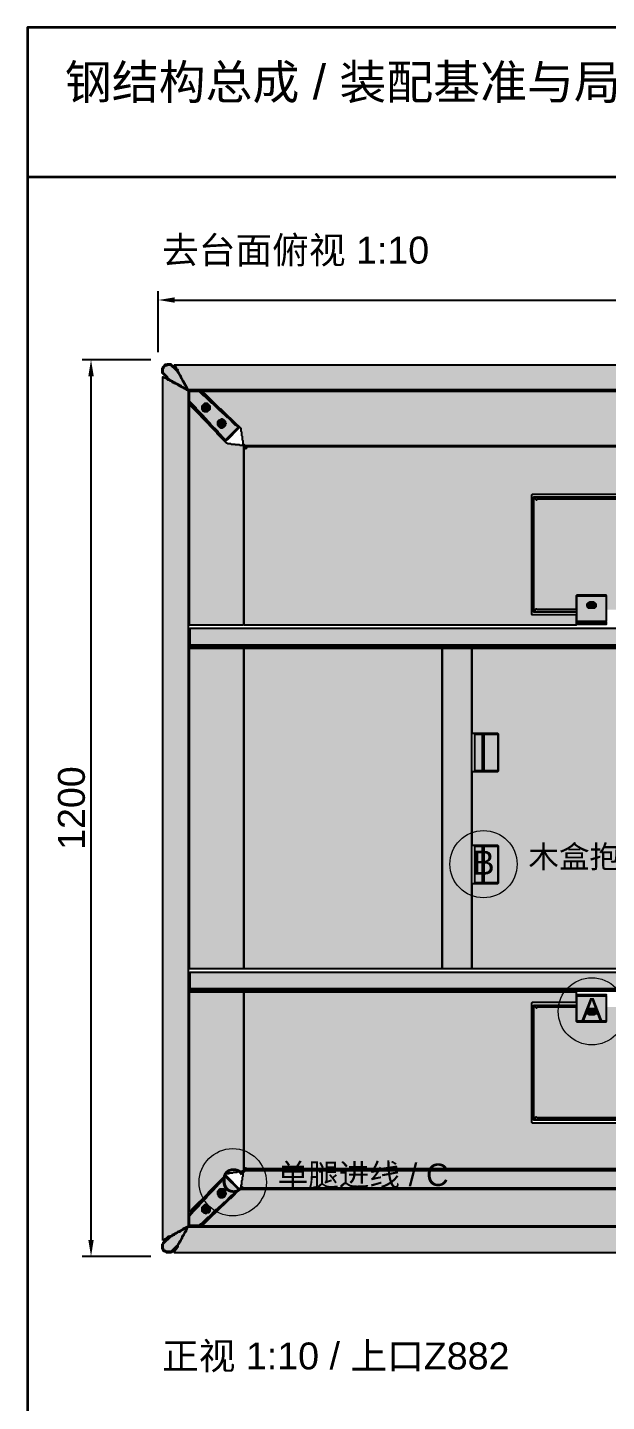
# Model space of a CAD drawing. Header units: millimetres. Extents: x 5 to 252589, y 5 to 415.
# Drawn here: x 24005 to 24082.5, y 231.1 to 415 of the extents above; entities that cross this region are included whole.
import ezdxf

# ---------------------------------------------------------------- set-up
doc = ezdxf.new("R2010")
doc.units = ezdxf.units.MM
for name, color, linetype, lineweight in [('DIM', 7, 'Continuous', 13), ('FRAME', 7, 'Continuous', 35), ('HATCH', 8, 'Continuous', 9), ('NOTE', 7, 'Continuous', 18), ('OUTLINE', 7, 'Continuous', 25)]:
    doc.layers.add(name, color=color, linetype=linetype, lineweight=lineweight)
doc.styles.add('CN', font='Arial Unicode.ttf')
doc.dimstyles.new('V10', dxfattribs={"dimtxt": 3.6, "dimasz": 2.2, "dimexe": 1.2, "dimexo": 1, "dimgap": 0.8, "dimtad": 1, "dimlfac": 10, "dimdsep": 46, "dimtxsty": 'CN', "dimcen": 2.5, "dimclrd": 7, "dimclre": 7, "dimclrt": 7, "dimazin": 3, "dimtfac": 1, "dimtmove": 0, "dimatfit": 3})

msp = doc.modelspace()

# ---------------------------------------------------------------- hatches: boundary and pattern name
at = {"layer": 'HATCH', "true_color": 0x627d89}
for points in [[(24023.75, 367.91667), (24023.66667, 368), (24023.66667, 368.08333), (24023, 368.75), (24023, 369.41667), (24023.08333, 369.5), (24023.08333, 369.58333), (24023.41667, 369.91667), (24023.66667, 369.91667), (24023.75, 370), (24024.16667, 370), (24024.58333, 369.58333), (24024.66667, 369.58333), (24024.83333, 369.41667), (24024.83333, 369.33333), (24024.91667, 369.25), (24025, 369.25), (24025.08333, 369.16667), (24025, 369.08333), (24024.16667, 369.91667), (24023.66667, 369.91667), (24023.58333, 369.83333), (24023.41667, 369.83333), (24023.16667, 369.58333), (24023.16667, 369.5), (24023.08333, 369.41667), (24023.08333, 368.83333), (24023.25, 368.66667), (24023.25, 368.58333), (24023.83333, 368), (24023.83333, 367.91667)], [(24026.33333, 366.58333), (24026.25, 366.66667), (24026.16667, 366.66667), (24026.08333, 366.75), (24026, 366.75), (24025.91667, 366.83333), (24025.66667, 366.91667), (24025.5, 367.08333), (24025.41667, 367.08333), (24025.33333, 367.16667), (24025.25, 367.16667), (24025.16667, 367.25), (24024.91667, 367.33333), (24024.75, 367.5), (24024.66667, 367.5), (24024.58333, 367.58333), (24024.5, 367.58333), (24024.41667, 367.66667), (24024.16667, 367.75), (24023.75, 368.16667), (24023.75, 368.25), (24023.16667, 368.83333), (24023.16667, 369.33333), (24023.25, 369.41667), (24023.25, 369.5), (24023.5, 369.75), (24023.66667, 369.75), (24023.75, 369.83333), (24024.08333, 369.83333), (24024.33333, 369.58333), (24024.41667, 369.58333), (24025.08333, 368.91667), (24025.08333, 368.83333), (24025.25, 368.66667), (24025.25, 368.58333), (24025.33333, 368.5), (24025.33333, 368.41667), (24025.41667, 368.33333), (24025.5, 368.08333), (24025.66667, 367.91667), (24025.66667, 367.83333), (24025.75, 367.75), (24025.75, 367.66667), (24025.83333, 367.58333), (24025.83333, 367.5), (24025.91667, 367.41667), (24026, 367.16667), (24026.16667, 367), (24026.16667, 366.91667), (24026.25, 366.83333)], [(24024.66667, 369.83333), (24220.25, 369.83333), (24220.16667, 369.75), (24220.08333, 369.5), (24219.75, 369.16667), (24219.83333, 369.08333), (24219.75, 369), (24219.75, 368.91667), (24219.66667, 368.83333), (24219.58333, 368.58333), (24219.41667, 368.41667), (24219.41667, 368.33333), (24219.33333, 368.25), (24219.33333, 368.16667), (24219.25, 368.08333), (24219.16667, 367.83333), (24219, 367.66667), (24219, 367.58333), (24218.91667, 367.5), (24218.91667, 367.41667), (24218.83333, 367.33333), (24218.75, 367.08333), (24218.58333, 366.91667), (24218.58333, 366.83333), (24218.5, 366.75), (24218.41667, 366.5), (24026.5, 366.5), (24026.5, 366.58333), (24026.41667, 366.66667), (24026.33333, 366.91667), (24026.16667, 367.08333), (24026.16667, 367.16667), (24026.08333, 367.25), (24026.08333, 367.33333), (24026, 367.41667), (24025.91667, 367.66667), (24025.75, 367.83333), (24025.75, 367.91667), (24025.66667, 368), (24025.66667, 368.08333), (24025.58333, 368.16667), (24025.5, 368.41667), (24025.33333, 368.58333), (24025.33333, 368.66667), (24025.08333, 369.08333), (24025.16667, 369.16667), (24025, 369.33333), (24024.91667, 369.33333), (24024.91667, 369.41667)], [(24023.08333, 252.66667), (24023.08333, 368.25), (24023.16667, 368.25), (24023.25, 368.16667), (24023.5, 368.08333), (24023.75, 367.83333), (24023.91667, 367.83333), (24024, 367.75), (24024.25, 367.66667), (24024.41667, 367.5), (24024.5, 367.5), (24024.58333, 367.41667), (24024.66667, 367.41667), (24024.75, 367.33333), (24025, 367.25), (24025.16667, 367.08333), (24025.25, 367.08333), (24025.33333, 367), (24025.41667, 367), (24025.5, 366.91667), (24025.75, 366.83333), (24025.91667, 366.66667), (24026, 366.66667), (24026.08333, 366.58333), (24026.16667, 366.58333), (24026.25, 366.5), (24026.5, 366.41667), (24026.5, 254.58333), (24026.41667, 254.5), (24026.33333, 254.5), (24026.25, 254.41667), (24026.16667, 254.41667), (24026.08333, 254.33333), (24025.83333, 254.25), (24025.66667, 254.08333), (24025.58333, 254.08333), (24025.5, 254), (24025.41667, 254), (24025.33333, 253.91667), (24025.08333, 253.83333), (24024.91667, 253.66667), (24024.83333, 253.66667), (24024.75, 253.58333), (24024.66667, 253.58333), (24024.58333, 253.5), (24024.33333, 253.41667), (24024.16667, 253.25), (24024.08333, 253.25), (24024, 253.16667), (24023.83333, 253.16667), (24023.66667, 253), (24023.58333, 253), (24023.41667, 252.83333), (24023.33333, 252.83333)], [(24028.33333, 366.33333), (24216.58333, 366.33333), (24216.16667, 365.91667), (24216.08333, 365.91667), (24214.08333, 363.91667), (24214, 363.91667), (24211.75, 361.66667), (24211.66667, 361.66667), (24211.33333, 361.33333), (24211.33333, 360.91667), (24211.25, 360.83333), (24211.25, 360.33333), (24211.16667, 360.25), (24211.16667, 359.75), (24211.08333, 359.66667), (24211.08333, 359.25), (24211, 359.16667), (24211, 359.08333), (24210.91667, 359.16667), (24210.83333, 359.08333), (24210.83333, 359), (24034.08333, 359), (24034.08333, 359.08333), (24034, 359.16667), (24033.91667, 359.08333), (24033.91667, 359.16667), (24033.83333, 359.25), (24033.83333, 359.66667), (24033.75, 359.75), (24033.75, 360.25), (24033.66667, 360.33333), (24033.66667, 360.83333), (24033.58333, 360.91667), (24033.58333, 361.33333), (24033.25, 361.66667), (24033.16667, 361.66667), (24030.91667, 363.91667), (24030.83333, 363.91667), (24028.83333, 365.91667), (24028.75, 365.91667)], [(24033.91667, 335), (24026.66667, 335), (24026.66667, 364.5), (24028.16667, 363), (24028.16667, 362.91667), (24030.33333, 360.75), (24030.33333, 360.66667), (24031.58333, 359.41667), (24031.66667, 359.41667), (24031.75, 359.33333), (24032.16667, 359.33333), (24032.25, 359.25), (24032.75, 359.25), (24032.83333, 359.16667), (24033.33333, 359.16667), (24033.41667, 359.08333), (24033.83333, 359.08333), (24033.91667, 359)], [(24031.75, 359.83333), (24031.75, 359.91667), (24033.25, 361.41667), (24033.25, 361.33333)], [(24079.91667, 337.5), (24079.91667, 337.83333), (24080.16667, 338), (24080.75, 338), (24081, 337.83333), (24081, 337.5), (24080.91667, 337.41667), (24080, 337.41667)], [(24026.75, 332.33333), (24026.75, 334.58333), (24218.16667, 334.58333), (24218.16667, 332.33333)], [(24026.66667, 332), (24026.66667, 332.16667), (24026.75, 332.08333), (24218.16667, 332.08333), (24218.25, 332.16667), (24218.25, 332), (24218.16667, 332.08333), (24026.75, 332.08333)], [(24026.66667, 289), (24026.66667, 331.91667), (24033.91667, 331.91667), (24033.91667, 289)], [(24034, 289), (24034, 331.91667), (24060.41667, 331.91667), (24060.41667, 289)], [(24064.5, 289), (24064.5, 300.41667), (24067.91667, 300.41667), (24068, 300.5), (24068, 305.41667), (24067.91667, 305.5), (24064.5, 305.5), (24064.5, 315.41667), (24067.91667, 315.41667), (24068, 315.5), (24068, 320.41667), (24067.91667, 320.5), (24064.5, 320.5), (24064.5, 331.91667), (24100.41667, 331.91667), (24100.41667, 320.5), (24097, 320.5), (24096.91667, 320.41667), (24096.91667, 315.5), (24097, 315.41667), (24100.41667, 315.41667), (24100.41667, 305.5), (24097, 305.5), (24096.91667, 305.41667), (24096.91667, 300.5), (24097, 300.41667), (24100.41667, 300.41667), (24100.41667, 289)], [(24026.75, 286.33333), (24026.75, 288.58333), (24218.16667, 288.58333), (24218.16667, 286.33333)], [(24026.66667, 286), (24026.66667, 286.16667), (24026.75, 286.08333), (24218.16667, 286.08333), (24218.25, 286.16667), (24218.25, 286), (24218.16667, 286.08333), (24026.75, 286.08333)], [(24026.66667, 256.41667), (24026.66667, 285.91667), (24033.91667, 285.91667), (24033.91667, 262), (24033.83333, 261.91667), (24033.66667, 261.91667), (24033.58333, 261.83333), (24033.08333, 261.83333), (24033, 261.75), (24032.5, 261.75), (24032.41667, 261.66667), (24032, 261.66667), (24031.91667, 261.58333), (24031.58333, 261.58333), (24031.25, 261.25), (24031.25, 261.16667), (24029.16667, 259.08333), (24029.16667, 259), (24027, 256.83333), (24027, 256.75)], [(24079.91667, 283.16667), (24079.91667, 283.41667), (24080.08333, 283.58333), (24080.83333, 283.58333), (24081, 283.41667), (24081, 283.16667), (24080.83333, 283), (24080.08333, 283)], [(24033.25, 259.5), (24031.66667, 261.08333), (24031.75, 261.16667), (24033.33333, 259.58333)], [(24033.58333, 259.66667), (24033.58333, 260.08333), (24033.66667, 260.16667), (24033.66667, 260.66667), (24033.75, 260.75), (24033.75, 261.16667), (24033.83333, 261.25), (24033.83333, 261.75), (24033.91667, 261.83333), (24034, 261.83333), (24034.08333, 261.91667), (24034.08333, 262), (24210.83333, 262), (24210.83333, 261.91667), (24211.08333, 261.75), (24211.08333, 261.25), (24211.16667, 261.16667), (24211.16667, 260.75), (24211.25, 260.66667), (24211.25, 260.16667), (24211.33333, 260.08333), (24211.33333, 259.66667)], [(24023.41667, 251.25), (24023.25, 251.41667), (24023.25, 251.5), (24023.16667, 251.58333), (24023.16667, 252.16667), (24024.25, 253.25), (24024.33333, 253.25), (24024.41667, 253.33333), (24024.66667, 253.41667), (24024.83333, 253.58333), (24024.91667, 253.58333), (24025, 253.66667), (24025.08333, 253.66667), (24025.16667, 253.75), (24025.41667, 253.83333), (24025.58333, 254), (24025.66667, 254), (24025.75, 254.08333), (24025.83333, 254.08333), (24025.91667, 254.16667), (24026, 254.16667), (24026.41667, 254.41667), (24026.25, 254.25), (24026.25, 254.16667), (24026.16667, 254.08333), (24026.16667, 254), (24026.08333, 253.91667), (24026.08333, 253.83333), (24026, 253.75), (24025.91667, 253.5), (24025.75, 253.33333), (24025.75, 253.25), (24025.66667, 253.16667), (24025.66667, 253.08333), (24025.58333, 253), (24025.5, 252.75), (24025.33333, 252.58333), (24025.33333, 252.5), (24025.25, 252.41667), (24025.25, 252.33333), (24025.16667, 252.25), (24025.08333, 252), (24025, 251.91667), (24024.91667, 251.91667), (24024.16667, 251.16667), (24023.58333, 251.16667), (24023.5, 251.25)], [(24024.66667, 251), (24024.66667, 251.16667), (24024.75, 251.25), (24024.75, 251.33333), (24024.91667, 251.5), (24024.91667, 251.58333), (24025.16667, 251.83333), (24025.08333, 251.91667), (24025.16667, 252), (24025.16667, 252.08333), (24025.33333, 252.25), (24025.33333, 252.33333), (24025.41667, 252.41667), (24025.41667, 252.5), (24025.5, 252.58333), (24025.58333, 252.83333), (24025.75, 253), (24025.75, 253.08333), (24025.83333, 253.16667), (24025.83333, 253.25), (24025.91667, 253.33333), (24026, 253.58333), (24026.16667, 253.75), (24026.16667, 253.83333), (24026.25, 253.91667), (24026.25, 254), (24026.33333, 254.08333), (24026.41667, 254.33333), (24026.58333, 254.5), (24218.33333, 254.5), (24218.5, 254.33333), (24218.5, 254.25), (24218.58333, 254.16667), (24218.58333, 254.08333), (24218.66667, 254), (24218.75, 253.75), (24218.91667, 253.58333), (24218.91667, 253.5), (24219, 253.41667), (24219, 253.33333), (24219.08333, 253.25), (24219.16667, 253), (24219.33333, 252.83333), (24219.33333, 252.75), (24219.41667, 252.66667), (24219.41667, 252.58333), (24219.5, 252.5), (24219.58333, 252.25), (24219.75, 252.08333), (24219.75, 252), (24219.83333, 251.91667), (24219.75, 251.83333), (24220, 251.58333), (24220, 251.5), (24220.16667, 251.33333), (24220.16667, 251.25), (24220.25, 251.16667), (24220.25, 251)], [(24024.25, 251), (24023.58333, 251), (24023.5, 251.08333), (24023.25, 251.16667), (24023, 251.58333), (24023, 252.16667), (24023.16667, 252.33333), (24023.16667, 252.41667), (24023.83333, 253.08333), (24023.83333, 253), (24023.66667, 252.83333), (24023.66667, 252.75), (24023.08333, 252.16667), (24023.08333, 251.58333), (24023.16667, 251.5), (24023.16667, 251.41667), (24023.5, 251.08333), (24024.08333, 251.08333), (24024.16667, 251), (24024.25, 251.08333), (24024.25, 251.16667), (24024.58333, 251.5), (24024.66667, 251.5), (24025, 251.83333), (24025.08333, 251.83333)]]:
    msp.add_hatch(color=145, dxfattribs=at).paths.add_polyline_path(points)
h = msp.add_hatch(color=145, dxfattribs=at)
h.paths.add_polyline_path([(24033.16667, 361.5), (24031.5, 359.83333), (24030.5, 360.83333), (24030.5, 360.91667), (24029.5, 361.91667), (24029.5, 362), (24028.58333, 362.91667), (24028.58333, 363), (24027.58333, 364), (24027.58333, 364.08333), (24026.66667, 365), (24026.66667, 366.33333), (24027.91667, 366.33333), (24028.5, 365.75), (24028.58333, 365.75), (24029.58333, 364.75), (24029.66667, 364.75), (24030.66667, 363.75), (24030.75, 363.75), (24031.66667, 362.83333), (24031.75, 362.83333), (24032.75, 361.83333), (24032.83333, 361.83333)])
h.paths.add_polyline_path([(24028.66667, 363.58333), (24029.08333, 363.58333), (24029.41667, 363.91667), (24029.41667, 364.33333), (24029.08333, 364.66667), (24028.66667, 364.66667), (24028.33333, 364.33333), (24028.33333, 363.91667), (24028.41667, 363.83333), (24028.41667, 363.75)], flags=0)
h.paths.add_polyline_path([(24030.83333, 361.41667), (24031.08333, 361.41667), (24031.16667, 361.5), (24031.25, 361.5), (24031.5, 361.75), (24031.5, 361.91667), (24031.58333, 362), (24031.5, 362.08333), (24031.5, 362.25), (24031.25, 362.5), (24031.16667, 362.5), (24031.08333, 362.58333), (24030.91667, 362.58333), (24030.83333, 362.5), (24030.58333, 362.41667), (24030.41667, 362.16667), (24030.41667, 361.83333), (24030.5, 361.75), (24030.5, 361.66667), (24030.66667, 361.5), (24030.75, 361.5)], flags=0)
at = {"layer": 'HATCH', "true_color": 0x64808c}
for points in [[(24033.33333, 361.41667), (24032.5, 362.25), (24032.41667, 362.25), (24031.41667, 363.25), (24031.33333, 363.25), (24030.33333, 364.25), (24030.25, 364.25), (24029.33333, 365.16667), (24029.25, 365.16667), (24028.25, 366.16667), (24028.16667, 366.16667), (24028, 366.33333), (24028.16667, 366.33333), (24028.75, 365.75), (24028.83333, 365.75), (24029.83333, 364.75), (24029.91667, 364.75), (24030.83333, 363.83333), (24030.91667, 363.83333), (24033.16667, 361.58333), (24033.25, 361.58333), (24033.33333, 361.5)], [(24031.5, 359.58333), (24030.5, 360.58333), (24030.5, 360.66667), (24029.5, 361.66667), (24029.5, 361.75), (24028.58333, 362.66667), (24028.58333, 362.75), (24027.58333, 363.75), (24027.58333, 363.83333), (24026.66667, 364.75), (24026.66667, 364.91667), (24027.16667, 364.41667), (24027.16667, 364.33333), (24028.16667, 363.33333), (24028.16667, 363.25), (24029.08333, 362.33333), (24029.08333, 362.25), (24030.08333, 361.25), (24030.08333, 361.16667), (24031.08333, 360.16667), (24031.08333, 360.08333), (24031.5, 359.66667), (24031.66667, 359.83333), (24031.66667, 359.75)], [(24026.75, 332.16667), (24026.75, 332.25), (24218.16667, 332.25), (24218.16667, 332.16667)], [(24026.75, 286.16667), (24026.75, 286.25), (24218.16667, 286.25), (24218.16667, 286.16667)]]:
    msp.add_hatch(color=145, dxfattribs=at).paths.add_polyline_path(points)
at = {"layer": 'HATCH', "true_color": 0xb9bfc3}
for points in [[(24028.5, 363.75), (24028.5, 363.83333), (24028.41667, 363.91667), (24028.41667, 364.33333), (24028.66667, 364.58333), (24029.08333, 364.58333), (24029.33333, 364.33333), (24029.33333, 363.91667), (24029.08333, 363.66667), (24028.66667, 363.66667), (24028.58333, 363.75)], [(24030.83333, 361.5), (24030.58333, 361.66667), (24030.58333, 361.75), (24030.5, 361.83333), (24030.5, 362.16667), (24030.58333, 362.25), (24030.58333, 362.33333), (24030.66667, 362.33333), (24030.91667, 362.5), (24031.08333, 362.5), (24031.16667, 362.41667), (24031.25, 362.41667), (24031.41667, 362.25), (24031.41667, 362.08333), (24031.5, 362), (24031.41667, 361.91667), (24031.41667, 361.75), (24031.25, 361.58333), (24031.16667, 361.58333), (24031.08333, 361.5)], [(24030.75, 258.5), (24030.58333, 258.66667), (24030.58333, 258.75), (24030.5, 258.83333), (24030.5, 259.16667), (24030.75, 259.41667), (24031.25, 259.41667), (24031.41667, 259.25), (24031.41667, 259.08333), (24031.5, 259), (24031.5, 258.91667), (24031.41667, 258.83333), (24031.33333, 258.58333), (24031.25, 258.58333), (24031.16667, 258.5)], [(24028.91667, 256.33333), (24028.83333, 256.33333), (24028.75, 256.41667), (24028.58333, 256.41667), (24028.41667, 256.58333), (24028.41667, 257.08333), (24028.66667, 257.33333), (24029, 257.33333), (24029.08333, 257.25), (24029.16667, 257.25), (24029.33333, 257), (24029.33333, 256.66667), (24029.25, 256.58333), (24029.25, 256.5), (24029.16667, 256.5)]]:
    msp.add_hatch(color=9, dxfattribs=at).paths.add_polyline_path(points)
at = {"layer": 'HATCH', "true_color": 0x627d89}
h = msp.add_hatch(color=145, dxfattribs=at)
h.paths.add_polyline_path([(24034, 335), (24034, 358.91667), (24210.91667, 358.91667), (24210.91667, 335), (24210.83333, 335), (24210.83333, 358.75), (24210.75, 358.83333), (24210.66667, 358.83333), (24210.58333, 358.75), (24210.66667, 358.66667), (24210.66667, 335), (24166.5, 335), (24166.5, 336.41667), (24172.41667, 336.41667), (24172.5, 336.5), (24172.5, 352.41667), (24172.41667, 352.5), (24072.5, 352.5), (24072.41667, 352.41667), (24072.41667, 336.5), (24072.5, 336.41667), (24078.41667, 336.41667), (24078.41667, 335)])
h.paths.add_polyline_path([(24034.08333, 358.75), (24034.16667, 358.66667), (24034.25, 358.66667), (24034.33333, 358.75), (24034.25, 358.83333), (24034.16667, 358.83333)], flags=0)
h.paths.add_polyline_path([(24155.16667, 354), (24155.25, 353.91667), (24155.5, 353.91667), (24155.58333, 354), (24155.58333, 354.25), (24155.5, 354.33333), (24155.25, 354.33333), (24155.16667, 354.25)], flags=0)
h.paths.add_polyline_path([(24148.83333, 354), (24148.91667, 353.91667), (24149.16667, 353.91667), (24149.25, 354), (24149.25, 354.16667), (24149.08333, 354.33333), (24148.91667, 354.33333), (24148.83333, 354.25)], flags=0)
h.paths.add_polyline_path([(24095.66667, 354), (24095.75, 353.91667), (24096, 353.91667), (24096.08333, 354), (24096.08333, 354.25), (24096, 354.33333), (24095.83333, 354.33333), (24095.66667, 354.16667)], flags=0)
h.paths.add_polyline_path([(24089.33333, 354), (24089.41667, 353.91667), (24089.66667, 353.91667), (24089.75, 354), (24089.75, 354.25), (24089.66667, 354.33333), (24089.41667, 354.33333), (24089.33333, 354.25)], flags=0)
h = msp.add_hatch(color=145, dxfattribs=at)
h.paths.add_polyline_path([(24072.75, 336.75), (24072.75, 352.16667), (24172.16667, 352.16667), (24172.16667, 336.75), (24166.5, 336.75), (24166.5, 336.83333), (24172, 336.83333), (24172.08333, 336.91667), (24172.08333, 352), (24172, 352.08333), (24072.91667, 352.08333), (24072.83333, 352), (24073.08333, 351.75), (24073.16667, 351.83333), (24073.16667, 351.91667), (24171.75, 351.91667), (24171.75, 351.83333), (24171.83333, 351.75), (24171.91667, 351.83333), (24171.91667, 337.16667), (24171.83333, 337.16667), (24171.75, 337.08333), (24166.5, 337.08333), (24166.5, 338.91667), (24166.41667, 339), (24162.5, 339), (24162.41667, 338.91667), (24162.41667, 337.08333), (24139.5, 337.08333), (24139.5, 338.91667), (24139.41667, 339), (24135.5, 339), (24135.41667, 338.91667), (24135.41667, 337.08333), (24109.5, 337.08333), (24109.5, 338.91667), (24109.41667, 339), (24105.5, 339), (24105.41667, 338.91667), (24105.41667, 337.08333), (24082.5, 337.08333), (24082.5, 338.91667), (24082.41667, 339), (24078.5, 339), (24078.41667, 338.91667), (24078.41667, 337.08333), (24073.16667, 337.08333), (24073.08333, 337.16667), (24073, 337.16667), (24072.83333, 336.91667), (24072.91667, 336.83333), (24078.41667, 336.83333), (24078.41667, 336.75)])
h.paths.add_polyline_path([(24155.33333, 350.08333), (24155.41667, 350.08333), (24155.58333, 350.25), (24155.58333, 350.41667), (24155.41667, 350.58333), (24155.33333, 350.58333), (24155.16667, 350.41667), (24155.16667, 350.25)], flags=0)
h.paths.add_polyline_path([(24148.83333, 350.16667), (24148.91667, 350.08333), (24149.08333, 350.08333), (24149.25, 350.25), (24149.25, 350.41667), (24149.08333, 350.58333), (24149, 350.58333), (24148.83333, 350.41667)], flags=0)
h.paths.add_polyline_path([(24095.83333, 350.08333), (24096, 350.08333), (24096.08333, 350.16667), (24096.08333, 350.41667), (24095.91667, 350.58333), (24095.83333, 350.58333), (24095.66667, 350.41667), (24095.66667, 350.25)], flags=0)
h.paths.add_polyline_path([(24089.5, 350.08333), (24089.58333, 350.08333), (24089.75, 350.25), (24089.75, 350.41667), (24089.58333, 350.58333), (24089.5, 350.58333), (24089.33333, 350.41667), (24089.33333, 350.25)], flags=0)
h.paths.add_polyline_path([(24122.33333, 345.25), (24122.58333, 345.25), (24122.75, 345.41667), (24122.75, 345.5), (24122.58333, 345.75), (24122.33333, 345.75), (24122.25, 345.66667), (24122.16667, 345.41667)], flags=0)
h.paths.add_polyline_path([(24121.83333, 337.75), (24121.91667, 337.75), (24122, 337.66667), (24122.91667, 337.66667), (24123, 337.75), (24123.08333, 337.75), (24123.5, 338.16667), (24123.5, 339.25), (24123.41667, 339.33333), (24123.41667, 339.41667), (24123.08333, 339.75), (24121.83333, 339.75), (24121.5, 339.41667), (24121.5, 339.33333), (24121.41667, 339.25), (24121.41667, 338.16667)], flags=0)
at = {"layer": 'HATCH', "true_color": 0x46909b}
h = msp.add_hatch(color=135, dxfattribs=at)
h.paths.add_polyline_path([(24078.5, 335.5), (24078.5, 338.91667), (24082.41667, 338.91667), (24082.41667, 335.5)])
h.paths.add_polyline_path([(24079.83333, 337.5), (24080, 337.33333), (24080.91667, 337.33333), (24081.08333, 337.5), (24081.08333, 337.83333), (24080.91667, 338), (24080.83333, 338), (24080.75, 338.08333), (24080.16667, 338.08333), (24080.08333, 338), (24080, 338), (24079.83333, 337.83333)], flags=0)
at = {"layer": 'HATCH', "true_color": 0x46949f}
msp.add_hatch(color=135, dxfattribs=at).paths.add_polyline_path([(24078.5, 335.25), (24078.5, 335.41667), (24082.41667, 335.41667), (24082.41667, 335.25)])
at = {"layer": 'HATCH', "true_color": 0x46909b}
for points in [[(24078.5, 335.08333), (24078.5, 335.16667), (24082.41667, 335.16667), (24082.41667, 335.08333)], [(24060.5, 289), (24060.5, 331.91667), (24064.41667, 331.91667), (24064.41667, 289)], [(24064.83333, 315.5), (24064.83333, 320.41667), (24065.83333, 320.41667), (24065.83333, 315.5)], [(24066.08333, 315.5), (24066.08333, 320.41667), (24067.91667, 320.41667), (24067.91667, 315.5)], [(24064.83333, 300.5), (24064.83333, 305.41667), (24065.83333, 305.41667), (24065.83333, 300.5)], [(24066.08333, 300.5), (24066.08333, 305.41667), (24067.91667, 305.41667), (24067.91667, 300.5)]]:
    msp.add_hatch(color=135, dxfattribs=at).paths.add_polyline_path(points)
at = {"layer": 'HATCH', "true_color": 0x468d97}
for points in [[(24065.91667, 315.5), (24065.91667, 320.41667), (24066, 320.41667), (24066, 315.5)], [(24065.91667, 300.5), (24065.91667, 305.41667), (24066, 305.41667), (24066, 300.5)], [(24078.5, 285.5), (24078.5, 285.58333), (24082.41667, 285.58333), (24082.41667, 285.5)]]:
    msp.add_hatch(color=145, dxfattribs=at).paths.add_polyline_path(points)
at = {"layer": 'HATCH', "true_color": 0x627d89}
h = msp.add_hatch(color=145, dxfattribs=at)
h.paths.add_polyline_path([(24034, 262.08333), (24034, 285.91667), (24078.41667, 285.91667), (24078.41667, 284.5), (24072.5, 284.5), (24072.41667, 284.41667), (24072.41667, 268.5), (24072.5, 268.41667), (24172.41667, 268.41667), (24172.5, 268.5), (24172.5, 284.41667), (24172.41667, 284.5), (24166.5, 284.5), (24166.5, 285.91667), (24210.66667, 285.91667), (24210.66667, 262.33333), (24210.58333, 262.25), (24034.33333, 262.25), (24034.25, 262.33333), (24034.16667, 262.33333), (24034.08333, 262.25), (24034.08333, 262.16667), (24034.16667, 262.08333), (24210.75, 262.08333), (24210.83333, 262.16667), (24210.83333, 285.91667), (24210.91667, 285.91667), (24210.91667, 262.08333)])
h.paths.add_polyline_path([(24155.33333, 266.58333), (24155.41667, 266.58333), (24155.58333, 266.75), (24155.58333, 266.91667), (24155.41667, 267.08333), (24155.33333, 267.08333), (24155.16667, 266.91667), (24155.16667, 266.75)], flags=0)
h.paths.add_polyline_path([(24149, 266.58333), (24149.08333, 266.58333), (24149.25, 266.75), (24149.25, 266.91667), (24149.08333, 267.08333), (24149, 267.08333), (24148.83333, 266.91667), (24148.83333, 266.75)], flags=0)
h.paths.add_polyline_path([(24095.83333, 266.58333), (24095.91667, 266.58333), (24096.08333, 266.75), (24096.08333, 266.91667), (24095.91667, 267.08333), (24095.83333, 267.08333), (24095.66667, 266.91667), (24095.66667, 266.75)], flags=0)
h.paths.add_polyline_path([(24089.5, 266.58333), (24089.58333, 266.58333), (24089.75, 266.75), (24089.75, 266.91667), (24089.58333, 267.08333), (24089.5, 267.08333), (24089.33333, 266.91667), (24089.33333, 266.75)], flags=0)
at = {"layer": 'HATCH', "true_color": 0x46909b}
h = msp.add_hatch(color=135, dxfattribs=at)
h.paths.add_polyline_path([(24078.5, 282), (24078.5, 285.41667), (24082.41667, 285.41667), (24082.41667, 282)])
h.paths.add_polyline_path([(24079.83333, 283.16667), (24080.08333, 282.91667), (24080.83333, 282.91667), (24081.08333, 283.16667), (24081.08333, 283.41667), (24080.83333, 283.66667), (24080.08333, 283.66667), (24079.83333, 283.41667)], flags=0)
at = {"layer": 'HATCH', "true_color": 0x627d89}
h = msp.add_hatch(color=145, dxfattribs=at)
h.paths.add_polyline_path([(24072.75, 268.75), (24072.75, 284.16667), (24078.41667, 284.16667), (24078.41667, 284.08333), (24072.91667, 284.08333), (24072.83333, 284), (24073.08333, 283.75), (24073.16667, 283.83333), (24073.16667, 283.91667), (24078.41667, 283.91667), (24078.41667, 282), (24078.5, 281.91667), (24082.41667, 281.91667), (24082.5, 282), (24082.5, 283.91667), (24105.41667, 283.91667), (24105.41667, 282), (24105.5, 281.91667), (24109.41667, 281.91667), (24109.5, 282), (24109.5, 283.91667), (24135.41667, 283.91667), (24135.41667, 282), (24135.5, 281.91667), (24139.41667, 281.91667), (24139.5, 282), (24139.5, 283.91667), (24162.41667, 283.91667), (24162.41667, 282), (24162.5, 281.91667), (24166.41667, 281.91667), (24166.5, 282), (24166.5, 283.91667), (24171.75, 283.91667), (24171.75, 283.83333), (24171.83333, 283.75), (24171.91667, 283.83333), (24171.91667, 269.16667), (24171.83333, 269.16667), (24171.75, 269.08333), (24073.16667, 269.08333), (24073.08333, 269.16667), (24073, 269.16667), (24072.83333, 268.91667), (24072.91667, 268.83333), (24172, 268.83333), (24172.08333, 268.91667), (24172.08333, 284), (24172, 284.08333), (24166.5, 284.08333), (24166.5, 284.16667), (24172.16667, 284.16667), (24172.16667, 268.75)])
h.paths.add_polyline_path([(24121.91667, 281.16667), (24123, 281.16667), (24123.5, 281.66667), (24123.5, 282.75), (24123.41667, 282.83333), (24123.41667, 282.91667), (24123.16667, 283.16667), (24123.08333, 283.16667), (24123, 283.25), (24121.91667, 283.25), (24121.83333, 283.16667), (24121.75, 283.16667), (24121.5, 282.91667), (24121.5, 282.83333), (24121.41667, 282.75), (24121.41667, 281.66667)], flags=0)
h.paths.add_polyline_path([(24122.33333, 275.25), (24122.58333, 275.25), (24122.75, 275.41667), (24122.75, 275.5), (24122.58333, 275.75), (24122.33333, 275.75), (24122.25, 275.66667), (24122.16667, 275.41667)], flags=0)
h.paths.add_polyline_path([(24155.16667, 270.5), (24155.25, 270.41667), (24155.41667, 270.41667), (24155.58333, 270.58333), (24155.58333, 270.75), (24155.5, 270.83333), (24155.25, 270.83333), (24155.16667, 270.75)], flags=0)
h.paths.add_polyline_path([(24148.83333, 270.5), (24148.91667, 270.41667), (24149.08333, 270.41667), (24149.25, 270.58333), (24149.25, 270.75), (24149.16667, 270.83333), (24148.91667, 270.83333), (24148.83333, 270.75)], flags=0)
h.paths.add_polyline_path([(24095.83333, 270.41667), (24096, 270.41667), (24096.08333, 270.5), (24096.08333, 270.75), (24096, 270.83333), (24095.75, 270.83333), (24095.66667, 270.75), (24095.66667, 270.58333)], flags=0)
h.paths.add_polyline_path([(24089.5, 270.41667), (24089.66667, 270.41667), (24089.75, 270.5), (24089.75, 270.75), (24089.66667, 270.83333), (24089.41667, 270.83333), (24089.33333, 270.75), (24089.33333, 270.58333)], flags=0)
at = {"layer": 'HATCH', "true_color": 0x5d7782}
for points in [[(24026.66667, 256.08333), (24026.66667, 256.16667), (24027, 256.5), (24027, 256.58333), (24029, 258.66667), (24029, 258.75), (24029.91667, 259.66667), (24029.91667, 259.75), (24031.33333, 261.16667), (24031.33333, 261.25), (24031.41667, 261.33333), (24031.58333, 261.33333), (24031.66667, 261.25), (24031.66667, 261.16667), (24031.58333, 261.16667), (24031.5, 261.25), (24030.5, 260.25), (24030.5, 260.16667), (24029.5, 259.16667), (24029.5, 259.08333), (24028.58333, 258.16667), (24028.58333, 258.08333), (24027.58333, 257.08333), (24027.58333, 257)], [(24028.08333, 254.66667), (24028.75, 255.33333), (24028.83333, 255.33333), (24029.83333, 256.33333), (24029.91667, 256.33333), (24030.91667, 257.33333), (24031, 257.33333), (24031.91667, 258.25), (24032, 258.25), (24033, 259.25), (24033.08333, 259.25), (24033.33333, 259.5), (24032.25, 258.41667), (24032.16667, 258.41667), (24030.5, 256.75), (24030.41667, 256.75), (24029.41667, 255.75), (24029.33333, 255.75), (24028.41667, 254.83333), (24028.33333, 254.83333), (24028.16667, 254.66667)]]:
    msp.add_hatch(color=155, dxfattribs=at).paths.add_polyline_path(points)
at = {"layer": 'HATCH', "true_color": 0x627d89}
h = msp.add_hatch(color=145, dxfattribs=at)
h.paths.add_polyline_path([(24026.66667, 254.66667), (24026.66667, 255.91667), (24027.08333, 256.33333), (24027.08333, 256.41667), (24028, 257.33333), (24028, 257.41667), (24029, 258.41667), (24029, 258.5), (24030, 259.5), (24030, 259.58333), (24030.91667, 260.5), (24030.91667, 260.58333), (24031.5, 261.16667), (24033.16667, 259.5), (24032.33333, 258.66667), (24032.25, 258.66667), (24031.33333, 257.75), (24031.25, 257.75), (24030.25, 256.75), (24030.16667, 256.75), (24029.16667, 255.75), (24029.08333, 255.75), (24028.16667, 254.83333), (24028.08333, 254.83333), (24027.91667, 254.66667)])
h.paths.add_polyline_path([(24030.75, 258.41667), (24031.16667, 258.41667), (24031.25, 258.5), (24031.33333, 258.5), (24031.58333, 258.91667), (24031.58333, 259), (24031.5, 259.08333), (24031.5, 259.25), (24031.25, 259.5), (24030.75, 259.5), (24030.41667, 259.16667), (24030.41667, 258.83333), (24030.5, 258.75), (24030.5, 258.66667)], flags=0)
h.paths.add_polyline_path([(24028.83333, 256.25), (24028.91667, 256.25), (24029, 256.33333), (24029.25, 256.41667), (24029.41667, 256.66667), (24029.41667, 257), (24029.33333, 257.08333), (24029.33333, 257.16667), (24029.16667, 257.33333), (24029.08333, 257.33333), (24029, 257.41667), (24028.66667, 257.41667), (24028.33333, 257.08333), (24028.33333, 256.58333), (24028.58333, 256.33333), (24028.75, 256.33333)], flags=0)
at = {"layer": 'HATCH', "true_color": 0x58707b}
msp.add_hatch(color=147, dxfattribs=at).paths.add_polyline_path([(24026.58333, 254.58333), (24028.33333, 254.58333), (24030, 256.25), (24030.08333, 256.25), (24032.16667, 258.33333), (24032.25, 258.33333), (24033.41667, 259.5), (24211.5, 259.5), (24212.66667, 258.33333), (24212.75, 258.33333), (24214.83333, 256.25), (24214.91667, 256.25), (24216.58333, 254.58333), (24218.33333, 254.58333)])

# ---------------------------------------------------------------- linework, layer by layer
at = {"layer": 'DIM'}
for centre in [(24066, 303.02356), (24080.5, 283.32356), (24032.4586, 260.44636)]:
    msp.add_circle(centre, 4.5, dxfattribs=at)
at = {"layer": 'FRAME'}
msp.add_line((24005, 395), (24589, 395), dxfattribs=at)
msp.add_lwpolyline([(24005, 5), (24589, 5), (24589, 415), (24005, 415)], close=True, dxfattribs=at)
at = {"layer": 'OUTLINE', "color": 139, "true_color": 0x42544a}
for points in [[(24023.75, 367.91667), (24023.66667, 368), (24023.66667, 368.08333), (24023, 368.75), (24023, 369.41667), (24023.08333, 369.5), (24023.08333, 369.58333), (24023.41667, 369.91667), (24023.66667, 369.91667), (24023.75, 370), (24024.16667, 370), (24024.58333, 369.58333), (24024.66667, 369.58333), (24024.83333, 369.41667), (24024.83333, 369.33333), (24024.91667, 369.25), (24025, 369.25), (24025.08333, 369.16667), (24025, 369.08333), (24024.16667, 369.91667), (24023.66667, 369.91667), (24023.58333, 369.83333), (24023.41667, 369.83333), (24023.16667, 369.58333), (24023.16667, 369.5), (24023.08333, 369.41667), (24023.08333, 368.83333), (24023.25, 368.66667), (24023.25, 368.58333), (24023.83333, 368), (24023.83333, 367.91667)], [(24026.33333, 366.58333), (24026.25, 366.66667), (24026.16667, 366.66667), (24026.08333, 366.75), (24026, 366.75), (24025.91667, 366.83333), (24025.66667, 366.91667), (24025.5, 367.08333), (24025.41667, 367.08333), (24025.33333, 367.16667), (24025.25, 367.16667), (24025.16667, 367.25), (24024.91667, 367.33333), (24024.75, 367.5), (24024.66667, 367.5), (24024.58333, 367.58333), (24024.5, 367.58333), (24024.41667, 367.66667), (24024.16667, 367.75), (24023.75, 368.16667), (24023.75, 368.25), (24023.16667, 368.83333), (24023.16667, 369.33333), (24023.25, 369.41667), (24023.25, 369.5), (24023.5, 369.75), (24023.66667, 369.75), (24023.75, 369.83333), (24024.08333, 369.83333), (24024.33333, 369.58333), (24024.41667, 369.58333), (24025.08333, 368.91667), (24025.08333, 368.83333), (24025.25, 368.66667), (24025.25, 368.58333), (24025.33333, 368.5), (24025.33333, 368.41667), (24025.41667, 368.33333), (24025.5, 368.08333), (24025.66667, 367.91667), (24025.66667, 367.83333), (24025.75, 367.75), (24025.75, 367.66667), (24025.83333, 367.58333), (24025.83333, 367.5), (24025.91667, 367.41667), (24026, 367.16667), (24026.16667, 367), (24026.16667, 366.91667), (24026.25, 366.83333)], [(24023.08333, 252.66667), (24023.08333, 368.25), (24023.16667, 368.25), (24023.25, 368.16667), (24023.5, 368.08333), (24023.75, 367.83333), (24023.91667, 367.83333), (24024, 367.75), (24024.25, 367.66667), (24024.41667, 367.5), (24024.5, 367.5), (24024.58333, 367.41667), (24024.66667, 367.41667), (24024.75, 367.33333), (24025, 367.25), (24025.16667, 367.08333), (24025.25, 367.08333), (24025.33333, 367), (24025.41667, 367), (24025.5, 366.91667), (24025.75, 366.83333), (24025.91667, 366.66667), (24026, 366.66667), (24026.08333, 366.58333), (24026.16667, 366.58333), (24026.25, 366.5), (24026.5, 366.41667), (24026.5, 254.58333), (24026.41667, 254.5), (24026.33333, 254.5), (24026.25, 254.41667), (24026.16667, 254.41667), (24026.08333, 254.33333), (24025.83333, 254.25), (24025.66667, 254.08333), (24025.58333, 254.08333), (24025.5, 254), (24025.41667, 254), (24025.33333, 253.91667), (24025.08333, 253.83333), (24024.91667, 253.66667), (24024.83333, 253.66667), (24024.75, 253.58333), (24024.66667, 253.58333), (24024.58333, 253.5), (24024.33333, 253.41667), (24024.16667, 253.25), (24024.08333, 253.25), (24024, 253.16667), (24023.83333, 253.16667), (24023.66667, 253), (24023.58333, 253), (24023.41667, 252.83333), (24023.33333, 252.83333)], [(24033.16667, 361.5), (24031.5, 359.83333), (24030.5, 360.83333), (24030.5, 360.91667), (24029.5, 361.91667), (24029.5, 362), (24028.58333, 362.91667), (24028.58333, 363), (24027.58333, 364), (24027.58333, 364.08333), (24026.66667, 365), (24026.66667, 366.33333), (24027.91667, 366.33333), (24028.5, 365.75), (24028.58333, 365.75), (24029.58333, 364.75), (24029.66667, 364.75), (24030.66667, 363.75), (24030.75, 363.75), (24031.66667, 362.83333), (24031.75, 362.83333), (24032.75, 361.83333), (24032.83333, 361.83333)], [(24033.33333, 361.41667), (24032.5, 362.25), (24032.41667, 362.25), (24031.41667, 363.25), (24031.33333, 363.25), (24030.33333, 364.25), (24030.25, 364.25), (24029.33333, 365.16667), (24029.25, 365.16667), (24028.25, 366.16667), (24028.16667, 366.16667), (24028, 366.33333), (24028.16667, 366.33333), (24028.75, 365.75), (24028.83333, 365.75), (24029.83333, 364.75), (24029.91667, 364.75), (24030.83333, 363.83333), (24030.91667, 363.83333), (24033.16667, 361.58333), (24033.25, 361.58333), (24033.33333, 361.5)], [(24031.5, 359.58333), (24030.5, 360.58333), (24030.5, 360.66667), (24029.5, 361.66667), (24029.5, 361.75), (24028.58333, 362.66667), (24028.58333, 362.75), (24027.58333, 363.75), (24027.58333, 363.83333), (24026.66667, 364.75), (24026.66667, 364.91667), (24027.16667, 364.41667), (24027.16667, 364.33333), (24028.16667, 363.33333), (24028.16667, 363.25), (24029.08333, 362.33333), (24029.08333, 362.25), (24030.08333, 361.25), (24030.08333, 361.16667), (24031.08333, 360.16667), (24031.08333, 360.08333), (24031.5, 359.66667), (24031.66667, 359.83333), (24031.66667, 359.75)], [(24033.91667, 335), (24026.66667, 335), (24026.66667, 364.5), (24028.16667, 363), (24028.16667, 362.91667), (24030.33333, 360.75), (24030.33333, 360.66667), (24031.58333, 359.41667), (24031.66667, 359.41667), (24031.75, 359.33333), (24032.16667, 359.33333), (24032.25, 359.25), (24032.75, 359.25), (24032.83333, 359.16667), (24033.33333, 359.16667), (24033.41667, 359.08333), (24033.83333, 359.08333), (24033.91667, 359)], [(24028.66667, 363.58333), (24029.08333, 363.58333), (24029.41667, 363.91667), (24029.41667, 364.33333), (24029.08333, 364.66667), (24028.66667, 364.66667), (24028.33333, 364.33333), (24028.33333, 363.91667), (24028.41667, 363.83333), (24028.41667, 363.75)], [(24028.5, 363.75), (24028.5, 363.83333), (24028.41667, 363.91667), (24028.41667, 364.33333), (24028.66667, 364.58333), (24029.08333, 364.58333), (24029.33333, 364.33333), (24029.33333, 363.91667), (24029.08333, 363.66667), (24028.66667, 363.66667), (24028.58333, 363.75)], [(24030.83333, 361.41667), (24031.08333, 361.41667), (24031.16667, 361.5), (24031.25, 361.5), (24031.5, 361.75), (24031.5, 361.91667), (24031.58333, 362), (24031.5, 362.08333), (24031.5, 362.25), (24031.25, 362.5), (24031.16667, 362.5), (24031.08333, 362.58333), (24030.91667, 362.58333), (24030.83333, 362.5), (24030.58333, 362.41667), (24030.41667, 362.16667), (24030.41667, 361.83333), (24030.5, 361.75), (24030.5, 361.66667), (24030.66667, 361.5), (24030.75, 361.5)], [(24030.83333, 361.5), (24030.58333, 361.66667), (24030.58333, 361.75), (24030.5, 361.83333), (24030.5, 362.16667), (24030.58333, 362.25), (24030.58333, 362.33333), (24030.66667, 362.33333), (24030.91667, 362.5), (24031.08333, 362.5), (24031.16667, 362.41667), (24031.25, 362.41667), (24031.41667, 362.25), (24031.41667, 362.08333), (24031.5, 362), (24031.41667, 361.91667), (24031.41667, 361.75), (24031.25, 361.58333), (24031.16667, 361.58333), (24031.08333, 361.5)], [(24031.75, 359.83333), (24031.75, 359.91667), (24033.25, 361.41667), (24033.25, 361.33333)], [(24034, 335), (24034, 358.91667), (24210.91667, 358.91667), (24210.91667, 335), (24210.83333, 335), (24210.83333, 358.75), (24210.75, 358.83333), (24210.66667, 358.83333), (24210.58333, 358.75), (24210.66667, 358.66667), (24210.66667, 335), (24166.5, 335), (24166.5, 336.41667), (24172.41667, 336.41667), (24172.5, 336.5), (24172.5, 352.41667), (24172.41667, 352.5), (24072.5, 352.5), (24072.41667, 352.41667), (24072.41667, 336.5), (24072.5, 336.41667), (24078.41667, 336.41667), (24078.41667, 335)], [(24034.08333, 358.75), (24034.16667, 358.66667), (24034.25, 358.66667), (24034.33333, 358.75), (24034.25, 358.83333), (24034.16667, 358.83333)], [(24078.5, 335.5), (24078.5, 338.91667), (24082.41667, 338.91667), (24082.41667, 335.5)], [(24079.83333, 337.5), (24080, 337.33333), (24080.91667, 337.33333), (24081.08333, 337.5), (24081.08333, 337.83333), (24080.91667, 338), (24080.83333, 338), (24080.75, 338.08333), (24080.16667, 338.08333), (24080.08333, 338), (24080, 338), (24079.83333, 337.83333)], [(24079.91667, 337.5), (24079.91667, 337.83333), (24080.16667, 338), (24080.75, 338), (24081, 337.83333), (24081, 337.5), (24080.91667, 337.41667), (24080, 337.41667)], [(24078.5, 335.25), (24078.5, 335.41667), (24082.41667, 335.41667), (24082.41667, 335.25)], [(24078.5, 335.08333), (24078.5, 335.16667), (24082.41667, 335.16667), (24082.41667, 335.08333)], [(24026.75, 332.33333), (24026.75, 334.58333), (24218.16667, 334.58333), (24218.16667, 332.33333)], [(24026.66667, 332), (24026.66667, 332.16667), (24026.75, 332.08333), (24218.16667, 332.08333), (24218.25, 332.16667), (24218.25, 332), (24218.16667, 332.08333), (24026.75, 332.08333)], [(24026.66667, 289), (24026.66667, 331.91667), (24033.91667, 331.91667), (24033.91667, 289)], [(24026.75, 332.16667), (24026.75, 332.25), (24218.16667, 332.25), (24218.16667, 332.16667)], [(24034, 289), (24034, 331.91667), (24060.41667, 331.91667), (24060.41667, 289)], [(24060.5, 289), (24060.5, 331.91667), (24064.41667, 331.91667), (24064.41667, 289)], [(24064.83333, 315.5), (24064.83333, 320.41667), (24065.83333, 320.41667), (24065.83333, 315.5)], [(24065.91667, 315.5), (24065.91667, 320.41667), (24066, 320.41667), (24066, 315.5)], [(24066.08333, 315.5), (24066.08333, 320.41667), (24067.91667, 320.41667), (24067.91667, 315.5)], [(24064.83333, 300.5), (24064.83333, 305.41667), (24065.83333, 305.41667), (24065.83333, 300.5)], [(24065.91667, 300.5), (24065.91667, 305.41667), (24066, 305.41667), (24066, 300.5)], [(24066.08333, 300.5), (24066.08333, 305.41667), (24067.91667, 305.41667), (24067.91667, 300.5)], [(24026.75, 286.33333), (24026.75, 288.58333), (24218.16667, 288.58333), (24218.16667, 286.33333)], [(24026.66667, 286), (24026.66667, 286.16667), (24026.75, 286.08333), (24218.16667, 286.08333), (24218.25, 286.16667), (24218.25, 286), (24218.16667, 286.08333), (24026.75, 286.08333)], [(24026.66667, 256.41667), (24026.66667, 285.91667), (24033.91667, 285.91667), (24033.91667, 262), (24033.83333, 261.91667), (24033.66667, 261.91667), (24033.58333, 261.83333), (24033.08333, 261.83333), (24033, 261.75), (24032.5, 261.75), (24032.41667, 261.66667), (24032, 261.66667), (24031.91667, 261.58333), (24031.58333, 261.58333), (24031.25, 261.25), (24031.25, 261.16667), (24029.16667, 259.08333), (24029.16667, 259), (24027, 256.83333), (24027, 256.75)], [(24026.75, 286.16667), (24026.75, 286.25), (24218.16667, 286.25), (24218.16667, 286.16667)], [(24078.5, 285.5), (24078.5, 285.58333), (24082.41667, 285.58333), (24082.41667, 285.5)], [(24078.5, 282), (24078.5, 285.41667), (24082.41667, 285.41667), (24082.41667, 282)], [(24079.83333, 283.16667), (24080.08333, 282.91667), (24080.83333, 282.91667), (24081.08333, 283.16667), (24081.08333, 283.41667), (24080.83333, 283.66667), (24080.08333, 283.66667), (24079.83333, 283.41667)], [(24079.91667, 283.16667), (24079.91667, 283.41667), (24080.08333, 283.58333), (24080.83333, 283.58333), (24081, 283.41667), (24081, 283.16667), (24080.83333, 283), (24080.08333, 283)], [(24026.66667, 256.08333), (24026.66667, 256.16667), (24027, 256.5), (24027, 256.58333), (24029, 258.66667), (24029, 258.75), (24029.91667, 259.66667), (24029.91667, 259.75), (24031.33333, 261.16667), (24031.33333, 261.25), (24031.41667, 261.33333), (24031.58333, 261.33333), (24031.66667, 261.25), (24031.66667, 261.16667), (24031.58333, 261.16667), (24031.5, 261.25), (24030.5, 260.25), (24030.5, 260.16667), (24029.5, 259.16667), (24029.5, 259.08333), (24028.58333, 258.16667), (24028.58333, 258.08333), (24027.58333, 257.08333), (24027.58333, 257)], [(24026.66667, 254.66667), (24026.66667, 255.91667), (24027.08333, 256.33333), (24027.08333, 256.41667), (24028, 257.33333), (24028, 257.41667), (24029, 258.41667), (24029, 258.5), (24030, 259.5), (24030, 259.58333), (24030.91667, 260.5), (24030.91667, 260.58333), (24031.5, 261.16667), (24033.16667, 259.5), (24032.33333, 258.66667), (24032.25, 258.66667), (24031.33333, 257.75), (24031.25, 257.75), (24030.25, 256.75), (24030.16667, 256.75), (24029.16667, 255.75), (24029.08333, 255.75), (24028.16667, 254.83333), (24028.08333, 254.83333), (24027.91667, 254.66667)], [(24033.25, 259.5), (24031.66667, 261.08333), (24031.75, 261.16667), (24033.33333, 259.58333)], [(24033.58333, 259.66667), (24033.58333, 260.08333), (24033.66667, 260.16667), (24033.66667, 260.66667), (24033.75, 260.75), (24033.75, 261.16667), (24033.83333, 261.25), (24033.83333, 261.75), (24033.91667, 261.83333), (24034, 261.83333), (24034.08333, 261.91667), (24034.08333, 262), (24210.83333, 262), (24210.83333, 261.91667), (24211.08333, 261.75), (24211.08333, 261.25), (24211.16667, 261.16667), (24211.16667, 260.75), (24211.25, 260.66667), (24211.25, 260.16667), (24211.33333, 260.08333), (24211.33333, 259.66667)], [(24026.58333, 254.58333), (24028.33333, 254.58333), (24030, 256.25), (24030.08333, 256.25), (24032.16667, 258.33333), (24032.25, 258.33333), (24033.41667, 259.5), (24211.5, 259.5), (24212.66667, 258.33333), (24212.75, 258.33333), (24214.83333, 256.25), (24214.91667, 256.25), (24216.58333, 254.58333), (24218.33333, 254.58333)], [(24028.08333, 254.66667), (24028.75, 255.33333), (24028.83333, 255.33333), (24029.83333, 256.33333), (24029.91667, 256.33333), (24030.91667, 257.33333), (24031, 257.33333), (24031.91667, 258.25), (24032, 258.25), (24033, 259.25), (24033.08333, 259.25), (24033.33333, 259.5), (24032.25, 258.41667), (24032.16667, 258.41667), (24030.5, 256.75), (24030.41667, 256.75), (24029.41667, 255.75), (24029.33333, 255.75), (24028.41667, 254.83333), (24028.33333, 254.83333), (24028.16667, 254.66667)], [(24030.75, 258.41667), (24031.16667, 258.41667), (24031.25, 258.5), (24031.33333, 258.5), (24031.58333, 258.91667), (24031.58333, 259), (24031.5, 259.08333), (24031.5, 259.25), (24031.25, 259.5), (24030.75, 259.5), (24030.41667, 259.16667), (24030.41667, 258.83333), (24030.5, 258.75), (24030.5, 258.66667)], [(24030.75, 258.5), (24030.58333, 258.66667), (24030.58333, 258.75), (24030.5, 258.83333), (24030.5, 259.16667), (24030.75, 259.41667), (24031.25, 259.41667), (24031.41667, 259.25), (24031.41667, 259.08333), (24031.5, 259), (24031.5, 258.91667), (24031.41667, 258.83333), (24031.33333, 258.58333), (24031.25, 258.58333), (24031.16667, 258.5)], [(24028.83333, 256.25), (24028.91667, 256.25), (24029, 256.33333), (24029.25, 256.41667), (24029.41667, 256.66667), (24029.41667, 257), (24029.33333, 257.08333), (24029.33333, 257.16667), (24029.16667, 257.33333), (24029.08333, 257.33333), (24029, 257.41667), (24028.66667, 257.41667), (24028.33333, 257.08333), (24028.33333, 256.58333), (24028.58333, 256.33333), (24028.75, 256.33333)], [(24028.91667, 256.33333), (24028.83333, 256.33333), (24028.75, 256.41667), (24028.58333, 256.41667), (24028.41667, 256.58333), (24028.41667, 257.08333), (24028.66667, 257.33333), (24029, 257.33333), (24029.08333, 257.25), (24029.16667, 257.25), (24029.33333, 257), (24029.33333, 256.66667), (24029.25, 256.58333), (24029.25, 256.5), (24029.16667, 256.5)], [(24023.41667, 251.25), (24023.25, 251.41667), (24023.25, 251.5), (24023.16667, 251.58333), (24023.16667, 252.16667), (24024.25, 253.25), (24024.33333, 253.25), (24024.41667, 253.33333), (24024.66667, 253.41667), (24024.83333, 253.58333), (24024.91667, 253.58333), (24025, 253.66667), (24025.08333, 253.66667), (24025.16667, 253.75), (24025.41667, 253.83333), (24025.58333, 254), (24025.66667, 254), (24025.75, 254.08333), (24025.83333, 254.08333), (24025.91667, 254.16667), (24026, 254.16667), (24026.41667, 254.41667), (24026.25, 254.25), (24026.25, 254.16667), (24026.16667, 254.08333), (24026.16667, 254), (24026.08333, 253.91667), (24026.08333, 253.83333), (24026, 253.75), (24025.91667, 253.5), (24025.75, 253.33333), (24025.75, 253.25), (24025.66667, 253.16667), (24025.66667, 253.08333), (24025.58333, 253), (24025.5, 252.75), (24025.33333, 252.58333), (24025.33333, 252.5), (24025.25, 252.41667), (24025.25, 252.33333), (24025.16667, 252.25), (24025.08333, 252), (24025, 251.91667), (24024.91667, 251.91667), (24024.16667, 251.16667), (24023.58333, 251.16667), (24023.5, 251.25)], [(24024.25, 251), (24023.58333, 251), (24023.5, 251.08333), (24023.25, 251.16667), (24023, 251.58333), (24023, 252.16667), (24023.16667, 252.33333), (24023.16667, 252.41667), (24023.83333, 253.08333), (24023.83333, 253), (24023.66667, 252.83333), (24023.66667, 252.75), (24023.08333, 252.16667), (24023.08333, 251.58333), (24023.16667, 251.5), (24023.16667, 251.41667), (24023.5, 251.08333), (24024.08333, 251.08333), (24024.16667, 251), (24024.25, 251.08333), (24024.25, 251.16667), (24024.58333, 251.5), (24024.66667, 251.5), (24025, 251.83333), (24025.08333, 251.83333)]]:
    msp.add_lwpolyline(points, close=True, dxfattribs=at)
for points in [[(24218.41667, 366.5), (24026.5, 366.5), (24026.5, 366.58333), (24026.41667, 366.66667), (24026.33333, 366.91667), (24026.16667, 367.08333), (24026.16667, 367.16667), (24026.08333, 367.25), (24026.08333, 367.33333), (24026, 367.41667), (24025.91667, 367.66667), (24025.75, 367.83333), (24025.75, 367.91667), (24025.66667, 368), (24025.66667, 368.08333), (24025.58333, 368.16667), (24025.5, 368.41667), (24025.33333, 368.58333), (24025.33333, 368.66667), (24025.08333, 369.08333), (24025.16667, 369.16667), (24025, 369.33333), (24024.91667, 369.33333), (24024.91667, 369.41667), (24024.66667, 369.83333), (24220.25, 369.83333)], [(24210.83333, 359), (24034.08333, 359), (24034.08333, 359.08333), (24034, 359.16667), (24033.91667, 359.08333), (24033.91667, 359.16667), (24033.83333, 359.25), (24033.83333, 359.66667), (24033.75, 359.75), (24033.75, 360.25), (24033.66667, 360.33333), (24033.66667, 360.83333), (24033.58333, 360.91667), (24033.58333, 361.33333), (24033.25, 361.66667), (24033.16667, 361.66667), (24030.91667, 363.91667), (24030.83333, 363.91667), (24028.83333, 365.91667), (24028.75, 365.91667), (24028.33333, 366.33333), (24216.58333, 366.33333)], [(24082.5, 338.91667), (24082.41667, 339), (24078.5, 339), (24078.41667, 338.91667), (24078.41667, 337.08333), (24073.16667, 337.08333), (24073.08333, 337.16667), (24073, 337.16667), (24072.83333, 336.91667), (24072.91667, 336.83333), (24078.41667, 336.83333), (24078.41667, 336.75), (24072.75, 336.75), (24072.75, 352.16667), (24172.16667, 352.16667)], [(24172, 352.08333), (24072.91667, 352.08333), (24072.83333, 352), (24073.08333, 351.75), (24073.16667, 351.83333), (24073.16667, 351.91667), (24171.75, 351.91667)], [(24100.41667, 289), (24064.5, 289), (24064.5, 300.41667), (24067.91667, 300.41667), (24068, 300.5), (24068, 305.41667), (24067.91667, 305.5), (24064.5, 305.5), (24064.5, 315.41667), (24067.91667, 315.41667), (24068, 315.5), (24068, 320.41667), (24067.91667, 320.5), (24064.5, 320.5), (24064.5, 331.91667), (24100.41667, 331.91667)], [(24210.91667, 262.08333), (24034, 262.08333), (24034, 285.91667), (24078.41667, 285.91667), (24078.41667, 284.5), (24072.5, 284.5), (24072.41667, 284.41667), (24072.41667, 268.5), (24072.5, 268.41667), (24172.41667, 268.41667)], [(24172.16667, 268.75), (24072.75, 268.75), (24072.75, 284.16667), (24078.41667, 284.16667), (24078.41667, 284.08333), (24072.91667, 284.08333), (24072.83333, 284), (24073.08333, 283.75), (24073.16667, 283.83333), (24073.16667, 283.91667), (24078.41667, 283.91667), (24078.41667, 282), (24078.5, 281.91667), (24082.41667, 281.91667), (24082.5, 282)], [(24171.75, 269.08333), (24073.16667, 269.08333), (24073.08333, 269.16667), (24073, 269.16667), (24072.83333, 268.91667), (24072.91667, 268.83333), (24172, 268.83333)], [(24210.58333, 262.25), (24034.33333, 262.25), (24034.25, 262.33333), (24034.16667, 262.33333), (24034.08333, 262.25), (24034.08333, 262.16667), (24034.16667, 262.08333), (24210.75, 262.08333)], [(24220.25, 251), (24024.66667, 251), (24024.66667, 251.16667), (24024.75, 251.25), (24024.75, 251.33333), (24024.91667, 251.5), (24024.91667, 251.58333), (24025.16667, 251.83333), (24025.08333, 251.91667), (24025.16667, 252), (24025.16667, 252.08333), (24025.33333, 252.25), (24025.33333, 252.33333), (24025.41667, 252.41667), (24025.41667, 252.5), (24025.5, 252.58333), (24025.58333, 252.83333), (24025.75, 253), (24025.75, 253.08333), (24025.83333, 253.16667), (24025.83333, 253.25), (24025.91667, 253.33333), (24026, 253.58333), (24026.16667, 253.75), (24026.16667, 253.83333), (24026.25, 253.91667), (24026.25, 254), (24026.33333, 254.08333), (24026.41667, 254.33333), (24026.58333, 254.5), (24218.33333, 254.5)]]:
    msp.add_lwpolyline(points, dxfattribs=at)

# ---------------------------------------------------------------- texts
at = {"layer": 'NOTE', "style": 'CN'}
for s, insert, char_height, width, attachment_point in [('钢结构总成 / 装配基准与局部安装', (24010, 410), 4.6, 484, 1), ('去台面俯视 1:10', (24023, 387), 3.6, 180, 1), ('木盒抱角 / A03-B', (24072, 305.52356), 3, 100, 1), ('B', (24066, 303.22356), 3.2, 9, 5), ('A', (24080.5, 283.52356), 3.2, 9, 5), ('单腿进线 / C', (24038.4586, 262.94636), 3, 100, 1), ('C', (24032.4586, 260.64636), 3.2, 9, 5), ('正视 1:10 / 上口Z882', (24023, 239), 3.6, 180, 1)]:
    msp.add_mtext(s, dxfattribs=dict(at, insert=insert, char_height=char_height, width=width, attachment_point=attachment_point))

# ---------------------------------------------------------------- dimensions: what is measured, and where the dimension line sits
at = {"layer": 'DIM'}
msp.add_linear_dim(base=(24022.5, 378.52356), p1=(24022.5, 370.52356), p2=(24222.5, 370.52356), dimstyle='V10', dxfattribs=at).render()
msp.add_linear_dim(base=(24013.5, 250.52356), p1=(24022.5, 250.52356), p2=(24022.5, 370.52356), angle=90, dimstyle='V10', dxfattribs=at).render()

doc.saveas('drawing.dxf')
